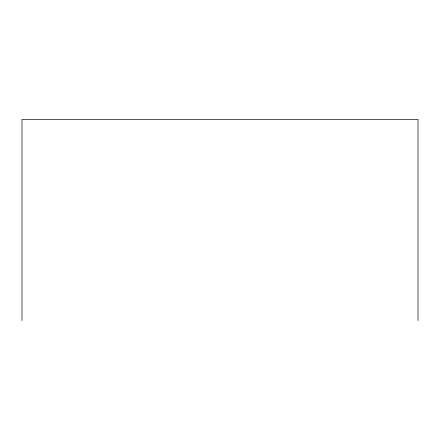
<?xml version="1.0" encoding="UTF-8"?>
<svg xmlns="http://www.w3.org/2000/svg" width="440" height="440" viewBox="0 0 440 440"><rect width="100%" height="100%" fill="white"/><g stroke="black" fill="none" stroke-linecap="round" stroke-linejoin="round"><path stroke-width="0.66" d="M418 320.551L418 119.449L22 119.449L22 320.551"/></g></svg>
